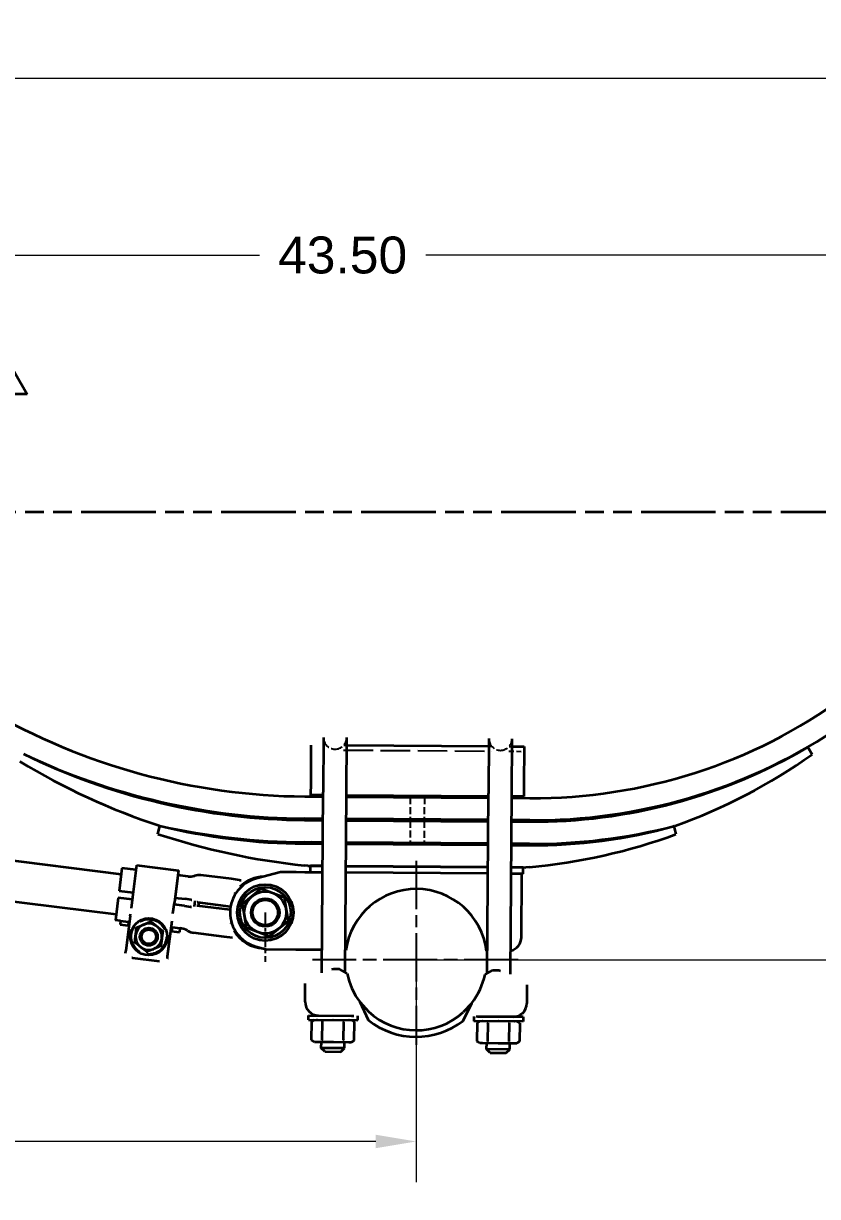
# Model space of a CAD drawing. Header units: inches. Extents: x 8 to 267, y 4 to 172.
# Drawn here: x 125.09 to 153.3, y 76.17 to 117.85 of the extents above; entities that cross this region are included whole.
import ezdxf
from ezdxf.enums import TextEntityAlignment as Align

# ---------------------------------------------------------------- set-up
doc = ezdxf.new("R2010")
doc.units = ezdxf.units.IN
doc.header["$LTSCALE"] = 8
doc.header["$MEASUREMENT"] = 0
for name, pattern in [('CHAIN', [0.7087, 0.4724, -0.0591, 0.1181, -0.0591]), ('DASHED', [0.2067, 0.1654, -0.0413]), ('DOUBLE_DASH_CHAIN', [1.2403, 0.6614, -0.0827, 0.1654, -0.0827, 0.1654, -0.0827])]:
    doc.linetypes.add(name, pattern=pattern)
for name, color, linetype, lineweight in [('Center Mark(Hutchens)', 7, 'Continuous', 25), ('Dimensions(Hutchens)', 7, 'Continuous', 25), ('Hidden Edges(Hutchens)', 7, 'DASHED', 25), ('Phantom Lines(Hutchens)', 7, 'DOUBLE_DASH_CHAIN', 70), ('Sketch Geometry(Hutchens)', 7, 'Continuous', 35), ('Symbols(Hutchens)', 7, 'Continuous', 25), ('Visible Edges(Hutchens)', 7, 'Continuous', 35)]:
    doc.layers.add(name, color=color, linetype=linetype, lineweight=lineweight)
doc.styles.add('Hutchens .164', font='ARIAL.TTF')
doc.dimstyles.new('HUTCHENS STD DIM X.XX', dxfattribs={"dimscale": 8, "dimtxt": 0.164, "dimasz": 0.18, "dimexe": 0.18, "dimexo": 0.0625, "dimgap": 0.09, "dimtad": 0, "dimtih": 1, "dimtoh": 1, "dimrnd": 1e-08, "dimzin": 4, "dimdsep": 46, "dimtxsty": 'Hutchens .164', "dimcen": 0.09, "dimclrd": 211, "dimclre": 211, "dimclrt": 7, "dimadec": 0, "dimazin": 1, "dimtfac": 0.762195, "dimtofl": 0, "dimtmove": 0, "dimatfit": 3, "dimfxl": 0, "dimtolj": 1, "dimtzin": 0, "dimlwd": 9, "dimlwe": 9, "dimarcsym": 0})

# ---------------------------------------------------------------- blocks, each defined once
blk = doc.blocks.new('*D39')
at = {"layer": 'Defpoints', "color": 0, "linetype": 'Continuous'}
for p in [(14.867, 115.898), (164.68, 105.55), (14.867, 91.578)]:
    blk.add_point(p, dxfattribs=at)
at = {"layer": 'Dimensions(Hutchens)', "color": 211, "linetype": 'Continuous', "lineweight": 9}
for p, q in [((14.867, 92.078), (14.867, 117.338)), ((164.68, 106.05), (164.68, 117.338)), ((16.307, 115.898), (86.55, 115.898)), ((163.24, 115.898), (93.06, 115.898))]:
    blk.add_line(p, q, dxfattribs=at)
at = {"layer": 'Dimensions(Hutchens)', "color": 211, "linetype": 'Continuous'}
for points in [[(16.307, 116.138), (16.307, 115.658), (14.867, 115.898)], [(163.24, 116.138), (163.24, 115.658), (164.68, 115.898)]]:
    blk.add_solid(points, dxfattribs=at)
at = {"layer": 'Dimensions(Hutchens)', "color": 7, "linetype": 'Continuous', "lineweight": 9, "insert": (89.805, 115.898), "char_height": 1.312, "attachment_point": 5, "style": 'Hutchens .164'}
blk.add_mtext('\\A1;149.81{\\PREF}', dxfattribs=at)
blk = doc.blocks.new('*D43')
at = {"layer": 'Defpoints', "color": 0, "linetype": 'Continuous'}
for p in [(89.291, 84.206), (139.045, 84.577), (139.045, 78.126)]:
    blk.add_point(p, dxfattribs=at)
at = {"layer": 'Dimensions(Hutchens)', "color": 211, "linetype": 'Continuous', "lineweight": 9}
for p, q in [((139.045, 84.077), (139.045, 76.686)), ((89.291, 83.706), (89.291, 76.686)), ((90.731, 78.126), (106.799, 78.126)), ((137.605, 78.126), (121.597, 78.126))]:
    blk.add_line(p, q, dxfattribs=at)
at = {"layer": 'Dimensions(Hutchens)', "color": 211, "linetype": 'Continuous'}
for points in [[(90.731, 78.366), (90.731, 77.886), (89.291, 78.126)], [(137.605, 78.366), (137.605, 77.886), (139.045, 78.126)]]:
    blk.add_solid(points, dxfattribs=at)
at = {"layer": 'Dimensions(Hutchens)', "color": 7, "linetype": 'Continuous', "lineweight": 9, "insert": (114.198, 78.126), "char_height": 1.312, "attachment_point": 5, "style": 'Hutchens .164'}
blk.add_mtext('\\A1;49.75{ NOMINAL}', dxfattribs=at)
blk = doc.blocks.new('*D51')
at = {"layer": 'Defpoints', "color": 0, "linetype": 'Continuous'}
for p in [(168.231, 100.497), (139.045, 84.577), (168.231, 84.577)]:
    blk.add_point(p, dxfattribs=at)
at = {"layer": 'Dimensions(Hutchens)', "color": 211, "linetype": 'Continuous', "lineweight": 9}
for p, q in [((168.231, 99.057), (168.231, 94.489)), ((168.231, 86.017), (168.231, 87.318)), ((139.545, 84.577), (169.671, 84.577))]:
    blk.add_line(p, q, dxfattribs=at)
at = {"layer": 'Dimensions(Hutchens)', "color": 211, "linetype": 'Continuous'}
for points in [[(167.991, 99.057), (168.471, 99.057), (168.231, 100.497)], [(167.991, 86.017), (168.471, 86.017), (168.231, 84.577)]]:
    blk.add_solid(points, dxfattribs=at)
at = {"layer": 'Dimensions(Hutchens)', "color": 7, "linetype": 'Continuous', "lineweight": 9, "insert": (168.231, 90.903), "char_height": 1.312, "attachment_point": 5, "style": 'Hutchens .164'}
blk.add_mtext('\\A1; MOUNTING\\PHEIGHT\\PTYP', dxfattribs=at)
blk = doc.blocks.new('*D55')
at = {"layer": 'Defpoints', "color": 0, "linetype": 'Continuous'}
for p in [(158.18, 109.618), (158.18, 102.178), (114.68, 102.056)]:
    blk.add_point(p, dxfattribs=at)
at = {"layer": 'Dimensions(Hutchens)', "color": 211, "linetype": 'Continuous', "lineweight": 9}
for p, q in [((114.68, 102.556), (114.68, 111.058)), ((158.18, 102.678), (158.18, 111.058)), ((116.12, 109.618), (133.472, 109.618)), ((156.74, 109.618), (139.387, 109.618))]:
    blk.add_line(p, q, dxfattribs=at)
at = {"layer": 'Dimensions(Hutchens)', "color": 211, "linetype": 'Continuous'}
for points in [[(116.12, 109.858), (116.12, 109.378), (114.68, 109.618)], [(156.74, 109.858), (156.74, 109.378), (158.18, 109.618)]]:
    blk.add_solid(points, dxfattribs=at)
at = {"layer": 'Dimensions(Hutchens)', "color": 7, "linetype": 'Continuous', "lineweight": 9, "insert": (136.43, 109.618), "char_height": 1.312, "attachment_point": 5, "style": 'Hutchens .164'}
blk.add_mtext('\\A1;43.50', dxfattribs=at)
blk = doc.blocks.new('FLAG')
at = {"layer": 'Sketch Geometry(Hutchens)'}
for p, q in [((-0.22, -0.1905), (0, 0.1905)), ((0, 0.1905), (0.22, -0.1905)), ((0.22, -0.1905), (-0.22, -0.1905))]:
    blk.add_line(p, q, dxfattribs=at)
at = {"layer": 'Symbols(Hutchens)', "color": 7, "style": 'Hutchens .164'}
blk.add_attdef('NO:', text='', height=0.164, dxfattribs=at).set_placement((-0.0034, -0.0497), align=Align.MIDDLE_CENTER)

msp = doc.modelspace()

# ---------------------------------------------------------------- linework, layer by layer
at = {"layer": 'Center Mark(Hutchens)', "linetype": 'CHAIN', "ltscale": 0.454203}
msp.add_line((139.0447, 88.1006), (139.0447, 81.5583), dxfattribs=at)
at = {"layer": 'Center Mark(Hutchens)', "linetype": 'CHAIN', "ltscale": 0.121531}
msp.add_line((133.6814, 86.2619), (133.6814, 84.5103), dxfattribs=at)
at = {"layer": 'Center Mark(Hutchens)', "linetype": 'CHAIN', "ltscale": 0.50744}
msp.add_line((142.664, 84.5767), (135.3551, 84.5767), dxfattribs=at)
at = {"layer": 'Hidden Edges(Hutchens)', "ltscale": 0.025212}
for p, q in [((136.4671, 92.2067), (136.5734, 92.2059)), ((141.6233, 92.1703), (141.7296, 92.1696)), ((142.3419, 92.1653), (142.4482, 92.1645))]:
    msp.add_line(p, q, dxfattribs=at)
at = {"layer": 'Hidden Edges(Hutchens)', "ltscale": 0.795632}
msp.add_line((136.4659, 92.0337), (141.7284, 91.9966), dxfattribs=at)
at = {"layer": 'Hidden Edges(Hutchens)', "ltscale": 0.127887}
msp.add_line((142.3407, 91.9923), (142.8783, 91.9885), dxfattribs=at)
at = {"layer": 'Hidden Edges(Hutchens)', "ltscale": 0.18751}
for p, q in [((138.8354, 90.3587), (138.8299, 89.5707)), ((139.3354, 90.3552), (139.3298, 89.5672))]:
    msp.add_line(p, q, dxfattribs=at)
at = {"layer": 'Hidden Edges(Hutchens)', "ltscale": 0.187515}
for p, q in [((138.8295, 89.5207), (138.824, 88.7327)), ((139.3295, 89.5172), (139.3239, 88.7292))]:
    msp.add_line(p, q, dxfattribs=at)
at = {"layer": 'Hidden Edges(Hutchens)', "ltscale": 0.129663}
for p, q in [((129.6098, 85.9388), (129.111, 85.7285)), ((130.0413, 85.6121), (129.6098, 85.9388)), ((129.0438, 85.1914), (129.4753, 84.8647)), ((129.4753, 84.8647), (129.9741, 85.075))]:
    msp.add_line(p, q, dxfattribs=at)
at = {"layer": 'Hidden Edges(Hutchens)', "ltscale": 0.012306}
for p, q in [((129.6098, 85.9388), (129.6134, 85.9679)), ((129.0876, 85.7462), (129.111, 85.7285)), ((130.0413, 85.6121), (130.0683, 85.6235)), ((129.0168, 85.18), (129.0438, 85.1914)), ((129.9741, 85.075), (129.9974, 85.0573)), ((129.4753, 84.8647), (129.4717, 84.8356))]:
    msp.add_line(p, q, dxfattribs=at)
at = {"layer": 'Hidden Edges(Hutchens)', "ltscale": 0.129651}
for p, q in [((129.111, 85.7284), (129.0438, 85.1914)), ((129.9741, 85.075), (130.0413, 85.6121))]:
    msp.add_line(p, q, dxfattribs=at)
at = {"layer": 'Hidden Edges(Hutchens)'}
msp.add_line((137.1327, 82.8641), (137.1327, 82.8641), dxfattribs=at)
at = {"layer": 'Hidden Edges(Hutchens)', "ltscale": 0.778939}
msp.add_circle((129.5425, 85.4017), 0.615, dxfattribs=at)
at = {"layer": 'Hidden Edges(Hutchens)', "ltscale": 0.55774}
msp.add_circle((129.5425, 85.4017), 0.2936, dxfattribs=at)
at = {"layer": 'Hidden Edges(Hutchens)', "ltscale": 0.308439}
for centre in [(136.1628, 92.4785), (142.0377, 92.4371)]:
    msp.add_arc(centre, 0.4125, 179.59601, 359.59601, dxfattribs=at)
at = {"layer": 'Hidden Edges(Hutchens)', "ltscale": 0.116771}
for start, end in [(52.86621, 112.86621), (172.86621, 232.86621), (112.86621, 172.86621), (352.86621, 52.86621), (292.86621, 352.86621), (232.86621, 292.86621)]:
    msp.add_arc((129.5425, 85.4017), 0.4687, start, end, dxfattribs=at)
at = {"layer": 'Phantom Lines(Hutchens)', "lineweight": 35, "ltscale": 0.501139}
msp.add_line((12.7748, 100.4971), (171.895, 100.4971), dxfattribs=at)
at = {"layer": 'Visible Edges(Hutchens)'}
for p, q in [((135.3077, 90.8756), (135.3169, 92.1804)), ((135.3169, 92.1804), (135.3172, 92.2148)), ((135.7503, 92.4814), (135.7366, 90.5377)), ((136.5616, 90.5319), (136.5753, 92.4756)), ((136.5734, 92.2059), (141.6233, 92.1703)), ((141.6252, 92.44), (141.6115, 90.4963)), ((142.4364, 90.4905), (142.4501, 92.4342)), ((142.4482, 92.1645), (142.8795, 92.1615)), ((142.8792, 92.1271), (142.87, 90.8222)), ((142.8795, 92.1615), (142.8792, 92.1271)), ((152.9572, 92.1386), (153.1089, 91.8802)), ((135.3046, 90.4336), (135.3077, 90.8756)), ((135.6913, 84.1169), (135.7366, 90.5377)), ((136.5165, 84.1381), (136.5616, 90.5319)), ((141.5664, 84.1025), (141.6115, 90.4963)), ((142.3912, 84.0697), (142.4364, 90.4905)), ((142.87, 90.8222), (142.8669, 90.3803)), ((135.0855, 90.3851), (135.7355, 90.3806)), ((135.3046, 90.4336), (135.3359, 90.4334)), ((135.3355, 90.3834), (135.3359, 90.4334)), ((135.7355, 90.3806), (135.3355, 90.3834)), ((135.7358, 90.4306), (135.3359, 90.4334)), ((136.5605, 90.3747), (141.6103, 90.3391)), ((141.6103, 90.3391), (136.5605, 90.3747)), ((141.6107, 90.3891), (136.5608, 90.4247)), ((142.4353, 90.3333), (143.0853, 90.3287)), ((142.8353, 90.3305), (142.4353, 90.3333)), ((142.8357, 90.3805), (142.4357, 90.3833)), ((142.8353, 90.3305), (142.8357, 90.3805)), ((142.8357, 90.3805), (142.8669, 90.3803)), ((129.8655, 89.0521), (129.9309, 89.3449)), ((135.0797, 89.5472), (135.7296, 89.5426)), ((135.7299, 89.5926), (135.08, 89.5972)), ((135.3296, 89.5454), (135.3299, 89.5954)), ((135.7296, 89.5426), (135.3296, 89.5454)), ((135.7299, 89.5926), (135.3299, 89.5954)), ((136.5546, 89.5368), (141.6044, 89.5012)), ((141.6044, 89.5012), (136.5546, 89.5368)), ((141.6048, 89.5512), (136.5549, 89.5868)), ((141.6048, 89.5512), (136.5549, 89.5868)), ((142.4294, 89.4954), (143.0795, 89.4908)), ((142.8294, 89.4925), (142.4294, 89.4954)), ((143.0798, 89.5408), (142.4298, 89.5454)), ((142.8298, 89.5425), (142.4298, 89.5454)), ((142.8294, 89.4925), (142.8298, 89.5425)), ((148.1936, 89.3308), (148.2736, 89.0423)), ((119.9784, 88.7025), (128.5615, 87.6283)), ((135.0737, 88.7092), (135.7237, 88.7046)), ((135.724, 88.7546), (135.0741, 88.7592)), ((135.3237, 88.7074), (135.324, 88.7574)), ((135.7237, 88.7046), (135.3237, 88.7074)), ((135.724, 88.7546), (135.324, 88.7574)), ((136.5487, 88.6988), (141.5985, 88.6632)), ((141.5985, 88.6632), (136.5487, 88.6988)), ((141.5989, 88.7132), (136.549, 88.7488)), ((141.5989, 88.7132), (136.549, 88.7488)), ((142.4235, 88.6574), (143.0735, 88.6528)), ((142.8235, 88.6546), (142.4235, 88.6574)), ((143.0739, 88.7028), (142.4239, 88.7074)), ((142.8239, 88.7046), (142.4239, 88.7074)), ((142.8235, 88.6546), (142.8239, 88.7046)), ((128.5876, 87.8372), (128.4876, 87.0379)), ((129.0837, 87.7751), (128.5876, 87.8372)), ((129.1052, 87.9467), (128.9631, 86.8115)), ((129.1052, 87.9467), (130.5936, 87.7605)), ((130.5936, 87.7605), (130.4515, 86.6252)), ((130.9402, 87.5427), (130.5721, 87.5888)), ((131.1558, 87.563), (131.1755, 87.5694)), ((132.4761, 87.4538), (131.3911, 87.5896)), ((134.2267, 87.6956), (133.3664, 87.4716)), ((134.7828, 87.6917), (134.2267, 87.6956)), ((135.0901, 87.6895), (134.7828, 87.6917)), ((135.1931, 87.9208), (135.0672, 87.9331)), ((135.7165, 87.6851), (135.0901, 87.6895)), ((135.1931, 87.9208), (135.7181, 87.9171)), ((135.2852, 87.6881), (135.2869, 87.9201)), ((135.7181, 87.9171), (135.2869, 87.9201)), ((141.5913, 87.6437), (136.5415, 87.6793)), ((141.5913, 87.6437), (136.5415, 87.6793)), ((136.5431, 87.9113), (141.593, 87.8757)), ((141.593, 87.8757), (136.5431, 87.9113)), ((142.8476, 87.6348), (142.4163, 87.6378)), ((142.8007, 87.6351), (142.4163, 87.6378)), ((142.418, 87.8698), (142.9429, 87.8661)), ((142.8492, 87.8668), (142.418, 87.8698)), ((142.7848, 85.3852), (142.8007, 87.6351)), ((142.8476, 87.6348), (142.8492, 87.8668)), ((143.068, 87.8764), (142.9429, 87.8661)), ((119.7996, 87.2737), (128.3826, 86.1995)), ((132.7714, 87.4169), (132.4761, 87.4538)), ((132.818, 87.1658), (132.782, 87.1727)), ((128.4565, 86.7899), (128.3565, 85.9906)), ((128.9527, 86.7278), (128.4565, 86.7899)), ((128.4876, 87.0379), (128.9837, 86.9758)), ((128.9622, 86.804), (128.914, 86.4189)), ((128.9631, 86.8115), (128.9622, 86.804)), ((130.4721, 86.7895), (130.8402, 86.7435)), ((131.0499, 86.7172), (130.8402, 86.7435)), ((131.0499, 86.7172), (131.0686, 86.7149)), ((131.0772, 86.7138), (131.0686, 86.7149)), ((132.6023, 86.9503), (132.6124, 86.9098)), ((132.8711, 86.5674), (133.5408, 87.1164)), ((133.5408, 87.1164), (134.3512, 86.8109)), ((134.3512, 86.8109), (134.4917, 85.9564)), ((130.4024, 86.2326), (130.4506, 86.6177)), ((130.8092, 86.4954), (130.441, 86.5415)), ((130.4515, 86.6252), (130.4506, 86.6177)), ((130.8092, 86.4954), (131.0189, 86.4692)), ((131.0375, 86.4668), (131.0189, 86.4692)), ((131.0375, 86.4668), (131.0461, 86.4658)), ((131.1704, 86.4719), (131.1961, 86.6772)), ((132.4349, 86.3549), (131.255, 86.5026)), ((131.2705, 86.6266), (132.4504, 86.479)), ((131.3151, 86.621), (131.2996, 86.497)), ((133.0116, 85.7129), (132.8711, 86.5674)), ((128.5425, 85.9673), (128.3565, 85.9906)), ((128.5425, 85.9673), (128.5258, 85.8333)), ((128.5425, 85.9673), (128.8216, 85.9324)), ((128.88, 86.1475), (128.7241, 84.9016)), ((128.8216, 85.9324), (128.8048, 85.7984)), ((128.8526, 85.9285), (128.8216, 85.9324)), ((129.3803, 85.8423), (129.6098, 85.9391)), ((129.6098, 85.9391), (129.8084, 85.7887)), ((130.2125, 84.7154), (130.3684, 85.9612)), ((132.4659, 85.8607), (132.4857, 85.8974)), ((134.4917, 85.9564), (133.822, 85.4074)), ((128.5258, 85.8333), (128.8048, 85.7984)), ((128.8048, 85.7984), (128.8359, 85.7945)), ((129.0745, 85.4385), (129.0799, 85.4815)), ((129.0799, 85.4815), (129.1108, 85.7287)), ((129.1108, 85.7287), (129.3403, 85.8255)), ((129.3403, 85.8255), (129.3803, 85.8423)), ((129.8084, 85.7887), (129.8429, 85.7626)), ((129.8429, 85.7626), (130.0415, 85.6122)), ((130.0415, 85.6122), (130.0106, 85.365)), ((130.3242, 85.6083), (130.3552, 85.6044)), ((130.372, 85.7383), (130.341, 85.7422)), ((130.372, 85.7383), (130.3552, 85.6044)), ((130.3552, 85.6044), (130.6343, 85.5695)), ((130.372, 85.7383), (130.6511, 85.7034)), ((130.6511, 85.7034), (130.6343, 85.5695)), ((130.7091, 85.6961), (130.6511, 85.7034)), ((130.913, 85.6234), (130.9306, 85.6124)), ((132.2195, 85.4038), (131.1345, 85.5396)), ((132.6218, 85.5987), (132.5853, 85.6009)), ((133.822, 85.4074), (133.0116, 85.7129)), ((129.0435, 85.1913), (129.0745, 85.4385)), ((129.2421, 85.0409), (129.0435, 85.1913)), ((129.2767, 85.0148), (129.2421, 85.0409)), ((129.9743, 85.0748), (129.7447, 84.978)), ((130.0052, 85.322), (129.9743, 85.0748)), ((130.0106, 85.365), (130.0052, 85.322)), ((132.5148, 85.3668), (132.2195, 85.4038)), ((133.3494, 85.0568), (133.7408, 84.949)), ((128.7134, 84.8161), (128.7241, 84.9016)), ((128.9612, 84.6481), (129.9202, 84.5281)), ((129.4753, 84.8644), (129.2767, 85.0148)), ((129.7048, 84.9612), (129.4753, 84.8644)), ((129.7447, 84.978), (129.7048, 84.9612)), ((130.2018, 84.6298), (130.2125, 84.7154)), ((134.7635, 84.9417), (133.7408, 84.949)), ((135.0707, 84.9396), (134.7635, 84.9417)), ((135.6971, 84.9352), (135.0707, 84.9396)), ((136.5471, 84.9292), (136.5221, 84.9293)), ((141.572, 84.8937), (141.547, 84.8939)), ((136.3222, 84.2522), (136.1048, 84.2537)), ((136.5917, 84.094), (136.3222, 84.2522)), ((141.4906, 84.0595), (141.7623, 84.2138)), ((141.7623, 84.2138), (141.9797, 84.2123)), ((135.0965, 83.0865), (135.1012, 83.7447)), ((142.976, 83.6891), (142.9714, 83.031)), ((137.0476, 83.0728), (137.3467, 82.7418)), ((137.3445, 82.4382), (137.0476, 83.0728)), ((140.7145, 82.4144), (141.0203, 83.0448)), ((141.0203, 83.0448), (140.7166, 82.7181)), ((135.217, 82.4472), (135.2181, 82.6037)), ((135.2181, 82.6037), (136.7488, 82.5929)), ((136.7488, 82.5929), (136.8256, 82.5923)), ((136.967, 82.4348), (136.9681, 82.5913)), ((141.093, 82.5622), (141.0919, 82.4057)), ((141.3123, 82.5607), (141.2355, 82.5612)), ((142.843, 82.5499), (141.3123, 82.5607)), ((142.843, 82.5499), (142.8419, 82.3934)), ((135.217, 82.4472), (136.967, 82.4348)), ((135.3295, 81.7289), (135.3341, 82.3877)), ((135.436, 82.4456), (135.3341, 82.3877)), ((135.7082, 81.7263), (135.7129, 82.3851)), ((136.4657, 81.7209), (136.4703, 82.3797)), ((136.748, 82.4364), (136.8491, 82.3771)), ((136.8444, 81.7183), (136.8491, 82.3771)), ((142.8419, 82.3934), (141.0919, 82.4057)), ((141.209, 82.3463), (141.2044, 81.6875)), ((141.3109, 82.4042), (141.209, 82.3463)), ((141.5877, 82.3436), (141.5831, 81.6848)), ((142.3452, 82.3383), (142.3406, 81.6795)), ((142.6229, 82.3949), (142.7239, 82.3356)), ((142.7239, 82.3356), (142.7193, 81.6768)), ((135.4306, 81.6696), (135.3295, 81.7289)), ((136.7425, 81.6604), (136.8444, 81.7183)), ((135.4306, 81.6696), (135.5185, 81.669)), ((135.5185, 81.669), (136.0866, 81.665)), ((135.6725, 81.4442), (135.6741, 81.6679)), ((136.4975, 81.4384), (135.6725, 81.4442)), ((135.7966, 81.3183), (135.6725, 81.4442)), ((135.7966, 81.3183), (136.3716, 81.3142)), ((136.0866, 81.665), (136.6546, 81.661)), ((136.3716, 81.3142), (136.4975, 81.4384)), ((136.4975, 81.4384), (136.499, 81.6621)), ((136.6546, 81.661), (136.7425, 81.6604)), ((141.3054, 81.6282), (141.2044, 81.6875)), ((141.3054, 81.6282), (141.3933, 81.6276)), ((141.3933, 81.6276), (141.9614, 81.6236)), ((141.5473, 81.4028), (141.5489, 81.6265)), ((142.3723, 81.3969), (141.5473, 81.4028)), ((141.6715, 81.2769), (141.5473, 81.4028)), ((141.9614, 81.6236), (142.5295, 81.6196)), ((142.2464, 81.2728), (142.3723, 81.3969)), ((142.3723, 81.3969), (142.3739, 81.6207)), ((142.5295, 81.6196), (142.6174, 81.619)), ((142.6174, 81.619), (142.7193, 81.6768)), ((141.6715, 81.2769), (142.2464, 81.2728))]:
    msp.add_line(p, q, dxfattribs=at)
at = {"layer": 'Visible Edges(Hutchens)', "flags": 128}
for points in [[(132.7704, 87.1178), (132.771, 87.1201)], [(132.7714, 87.4169), (132.8201, 87.4119)], [(133.2474, 87.4661), (133.2412, 87.4639)], [(132.6023, 86.9503), (132.6093, 86.9611)], [(131.0461, 86.4658), (131.0546, 86.4648)], [(131.2705, 86.6266), (131.2635, 86.6327)], [(128.88, 86.1475), (128.8885, 86.2152)], [(130.4024, 86.2326), (130.4013, 86.2243)], [(132.5853, 85.6009), (132.5801, 85.6095)], [(132.5853, 85.6009), (132.5855, 85.6032)], [(132.8867, 85.2478), (132.8431, 85.2701)], [(132.8867, 85.2478), (132.8869, 85.2477)], [(128.9612, 84.6481), (128.9439, 84.6505)], [(130.2018, 84.6298), (130.1999, 84.6196)], [(136.1048, 84.2537), (136.0393, 84.2327)], [(141.9797, 84.2123), (142.0449, 84.1903)], [(141.2355, 82.5612), (141.1706, 82.5631)], [(135.5239, 82.445), (135.5163, 82.4449)], [(135.7129, 82.3851), (135.7042, 82.3901)], [(136.092, 82.441), (136.0768, 82.441)], [(136.4703, 82.3797), (136.4529, 82.3848)], [(136.6601, 82.437), (136.6525, 82.4369)], [(136.8491, 82.3771), (136.8404, 82.3821)], [(137.3445, 82.4382), (137.3111, 82.4628)], [(141.3988, 82.4036), (141.3912, 82.4035)], [(141.5877, 82.3436), (141.5791, 82.3487)], [(141.9669, 82.3996), (141.9517, 82.3996)], [(142.3452, 82.3383), (142.3278, 82.3434)], [(142.535, 82.3956), (142.5274, 82.3955)], [(142.7239, 82.3356), (142.7152, 82.3406)], [(135.3295, 81.7289), (135.3382, 81.7239)], [(135.7082, 81.7263), (135.7256, 81.7212)], [(136.4657, 81.7209), (136.4744, 81.7159)], [(135.5185, 81.669), (135.526, 81.6691)], [(136.0866, 81.665), (136.1017, 81.665)], [(136.6546, 81.661), (136.6622, 81.6611)], [(141.2044, 81.6875), (141.213, 81.6825)], [(141.3933, 81.6276), (141.4009, 81.6276)], [(141.5831, 81.6848), (141.6005, 81.6798)], [(141.9614, 81.6236), (141.9766, 81.6236)], [(142.3406, 81.6795), (142.3492, 81.6745)], [(142.5295, 81.6196), (142.5371, 81.6196)]]:
    msp.add_lwpolyline(points, dxfattribs=at)
at = {"layer": 'Visible Edges(Hutchens)'}
for centre, radius in [((133.6814, 86.2619), 1), ((133.6814, 86.2619), 0.9041), ((133.6814, 86.2619), 0.7448), ((133.6814, 86.2619), 0.5), ((133.6814, 86.2619), 0.4501), ((129.5425, 85.4017), 0.6563), ((129.5425, 85.4017), 0.3125), ((129.5425, 85.4017), 0.2565)]:
    msp.add_circle(centre, radius, dxfattribs=at)
for centre, radius, start, end in [((143.2176, 109.0929), 18.7646, 269.59605, 306.01569), ((135.246, 113.1428), 22.7582, 239.79664, 269.59599), ((143.2176, 109.0929), 19.5526, 269.59605, 303.06086), ((143.2152, 108.7326), 19.2423, 269.59601, 300.41639), ((135.246, 113.1428), 23.5462, 244.45098, 269.59599), ((135.2424, 112.6265), 23.0799, 243.90623, 269.59599), ((141.692, 107.8425), 19.625, 289.51463, 305.57399), ((137.4552, 112.2544), 24.1152, 238.78625, 251.77587), ((135.2461, 113.1428), 24.3842, 257.36807, 257.40978), ((135.2317, 111.1069), 22.3983, 256.31048, 269.59593), ((135.2461, 113.1428), 24.3842, 257.40978, 269.59585), ((143.2051, 107.3292), 18.6769, 269.59621, 285.49133), ((143.2151, 108.7326), 20.0303, 269.59601, 284.39164), ((143.2151, 108.7326), 20.0303, 284.39164, 284.55139), ((137.6832, 112.7429), 24.9473, 251.73752, 263.9807), ((141.1998, 108.4216), 20.63, 275.19553, 290.05281), ((131.0023, 88.0389), 0.5, 262.86621, 287.87393), ((131.329, 87.0935), 0.5, 82.86621, 107.87393), ((133.6814, 86.2619), 1.28, 92.16675, 134.63967), ((133.6814, 86.2619), 1.25, 104.59601, 254.59601), ((139.0447, 84.5767), 2.5223, 7.22416, 171.96786), ((129.5425, 85.4017), 0.4695, 55.51071, 110.22171), ((129.5425, 85.4017), 0.4695, 115.51071, 170.22171), ((129.5425, 85.4017), 0.4695, 355.51071, 50.22171), ((130.647, 85.2), 0.5, 57.85849, 82.86621), ((131.1966, 86.0357), 0.5, 237.85849, 262.86621), ((133.6814, 86.2619), 1.28, 211.09276, 267.02527), ((129.5425, 85.4017), 0.4695, 175.51071, 230.22171), ((129.5425, 85.4017), 0.4695, 295.51071, 350.22171), ((142.2848, 85.3887), 0.5, 282.96669, 359.59601), ((129.5425, 85.4017), 0.4695, 235.51071, 290.22171), ((139.0447, 84.5767), 2.5, 191.13297, 216.98333), ((139.0447, 84.5767), 2.5, 322.20869, 348.05905), ((135.5785, 83.0831), 0.482, 179.59601, 269.59601), ((142.4894, 83.0344), 0.482, 269.59601, 359.59601), ((139.0447, 84.5767), 2.5, 227.21888, 311.97314), ((139.0447, 84.5767), 2.732, 231.51528, 307.67675)]:
    msp.add_arc(centre, radius, start, end, dxfattribs=at)

# ---------------------------------------------------------------- block references
ref = msp.add_blockref('FLAG', (123.4591, 106.2111), dxfattribs=dict(xscale=8, yscale=8, zscale=8))
ref.add_attrib('NO:_001', '3', (122.9254, 105.1666), dxfattribs={"layer": 'Symbols(Hutchens)', "color": 7, "height": 1.312, "style": 'Hutchens .164'})

# ---------------------------------------------------------------- dimensions: what is measured, and where the dimension line sits
at = {"layer": 'Dimensions(Hutchens)', "color": 211, "linetype": 'Continuous', "lineweight": 9}
dim = msp.add_linear_dim(base=(14.8671, 115.8976), p1=(164.6796, 105.5495), p2=(14.8671, 91.5776), text='<>{\\PREF}', dimstyle='HUTCHENS STD DIM X.XX', override={"dimtih": 0, "dimtoh": 0, "dimdec": 2, "dimtp": 0, "dimtm": 0, "dimtdec": 2, "dimatfit": 1}, dxfattribs=at)
dim.commit()
dim.dimension.update_dxf_attribs({"geometry": '*D39', "text_midpoint": (89.8046, 115.8976), "dimtype": 160})
dim = msp.add_linear_dim(base=(158.1796, 109.6181), p1=(114.6796, 102.0561), p2=(158.1796, 102.178), dimstyle='HUTCHENS STD DIM X.XX', override={"dimtih": 0, "dimtoh": 0, "dimdec": 2, "dimtp": 0, "dimtm": 0, "dimtdec": 2, "dimatfit": 1}, dxfattribs=at)
dim.commit()
dim.dimension.update_dxf_attribs({"geometry": '*D55', "text_midpoint": (136.4296, 109.6181), "dimtype": 160})
for base, p1, angle, text, override, picture, middle in [((168.2314, 84.5767), (168.2314, 100.4971), 270, ' MOUNTING\\PHEIGHT\\PTYP', {"dimdec": 2, "dimse1": 1, "dimtp": 0, "dimtm": 0, "dimtdec": 2, "dimatfit": 1}, '*D51', (168.2314, 90.903)), ((139.0447, 78.1263), (89.291, 84.2063), 180, '<>{ NOMINAL}', {"dimtih": 0, "dimtoh": 0, "dimdec": 2, "dimtp": 0, "dimtm": 0, "dimtdec": 2, "dimatfit": 1}, '*D43', (114.1979, 78.1263))]:
    dim = msp.add_linear_dim(base=base, p1=p1, p2=(139.0447, 84.5767), angle=angle, text=text, dimstyle='HUTCHENS STD DIM X.XX', override=override, dxfattribs=at)
    dim.commit()
    dim.dimension.update_dxf_attribs({"geometry": picture, "text_midpoint": middle, "dimtype": 160})

doc.saveas('drawing.dxf')
